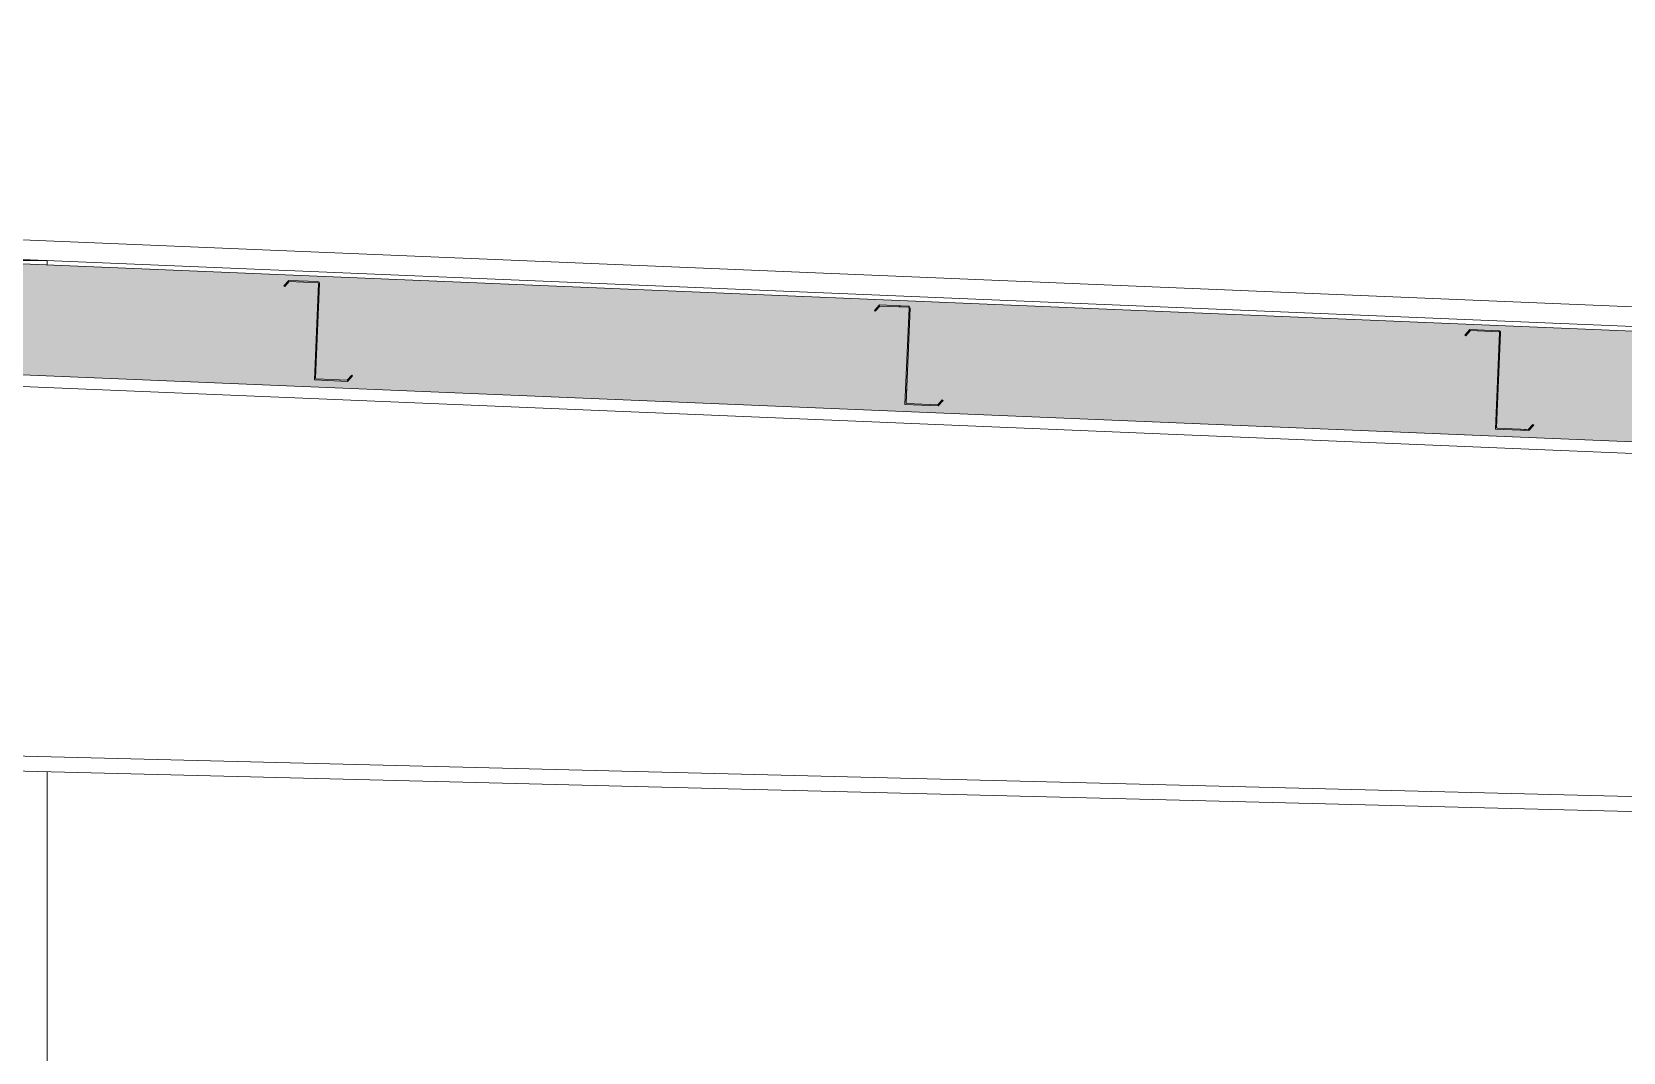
# Model space of a CAD drawing. Header units: inches. Extents: x 21386 to 98862, y -290 to 853.
# Drawn here: x 32343.8 to 32505.4, y 297.4 to 401 of the extents above; entities that cross this region are included whole.
import ezdxf

# ---------------------------------------------------------------- set-up
doc = ezdxf.new("R2010")
doc.units = ezdxf.units.IN
doc.header["$MEASUREMENT"] = 0
for name, color, linetype, lineweight in [('A-CLNG', 13, 'Continuous', 13), ('A-CLNG-PATT', 13, 'Continuous', 25), ('A-ROOF', 132, 'Continuous', 13), ('S-BEAM', 12, 'Continuous', 13), ('S-COLS', 52, 'Continuous', 13)]:
    doc.layers.add(name, color=color, linetype=linetype, lineweight=lineweight)
pattern_1 = [(45, (22011.012, 102), (-19.007, 19.007), []), (45, (22011.012, 130.8), (-19.007, 19.007), [])]

# ---------------------------------------------------------------- blocks, each defined once
blk = doc.blocks.new('Girt_Z - 10_D-V76-Building Section - North_South looking East _ Fitness Center')
at = {"layer": 'S-BEAM', "color": 7}
for p, q in [((21654.09, 375.79), (21653.59, 375.24)), ((21653.59, 375.24), (21653.67, 375.17)), ((21653.67, 375.17), (21654.14, 375.68)), ((21657.03, 375.67), (21654.09, 375.79)), ((21654.14, 375.68), (21657.03, 375.56)), ((21657.1, 375.48), (21656.69, 365.68)), ((21656.81, 365.86), (21657.21, 375.48)), ((21656.69, 365.68), (21660.06, 365.54)), ((21660.02, 365.65), (21656.88, 365.78)), ((21660.49, 366.16), (21660.02, 365.65)), ((21660.06, 365.54), (21660.57, 366.09)), ((21660.57, 366.09), (21660.49, 366.16))]:
    blk.add_line(p, q, dxfattribs=at)
for centre, radius, start, end in [((21657.02, 375.48), 0.187, 357.6141, 87.6141), ((21657.02, 375.48), 0.0782, 357.6141, 85.4913), ((21656.89, 365.86), 0.0782, 177.6141, 264.5717)]:
    blk.add_arc(centre, radius, start, end, dxfattribs=at)
blk = doc.blocks.new('Girt_Z - 10_D-V77-Building Section - North_South looking East _ Fitness Center')
at = {"layer": 'S-BEAM', "lineweight": 9}
h = blk.add_hatch(dxfattribs=at)
h.set_pattern_fill('FP_39', color=8, style=0, pattern_type=2)
h.set_pattern_definition(pattern_1)
h.paths.add_polyline_path([(21720.01, 363.04), (21720.52, 363.59), (21720.43, 363.67), (21719.96, 363.15), (21716.83, 363.28), (21716.64, 363.18), (21717.07, 363.16)], flags=0)
h.paths.add_polyline_path([(21716.64, 363.18), (21716.76, 363.36), (21717.07, 372.98), (21717.05, 372.98)], flags=0)
h.paths.add_polyline_path([(21713.62, 372.67), (21714.09, 373.19), (21716.97, 373.06), (21716.98, 373.17), (21714.04, 373.3), (21713.54, 372.74)], flags=0)
at = {"layer": 'S-BEAM', "color": 7}
for p, q in [((21714.04, 373.3), (21713.54, 372.74)), ((21713.62, 372.67), (21714.09, 373.19)), ((21716.98, 373.17), (21714.04, 373.3)), ((21714.09, 373.19), (21716.97, 373.06)), ((21713.54, 372.74), (21713.62, 372.67)), ((21717.05, 372.98), (21716.64, 363.18)), ((21716.76, 363.36), (21717.16, 372.98)), ((21720.43, 363.67), (21719.96, 363.15)), ((21720.01, 363.04), (21720.52, 363.59)), ((21720.52, 363.59), (21720.43, 363.67)), ((21716.64, 363.18), (21720.01, 363.04)), ((21719.96, 363.15), (21716.83, 363.28))]:
    blk.add_line(p, q, dxfattribs=at)
for centre, radius, start, end in [((21716.97, 372.99), 0.187, 357.6141, 87.6141), ((21716.97, 372.99), 0.0782, 357.6141, 85.4913), ((21716.83, 363.36), 0.0782, 177.6141, 264.5717)]:
    blk.add_arc(centre, radius, start, end, dxfattribs=at)
blk = doc.blocks.new('Girt_Z - 10_D-V78-Building Section - North_South looking East _ Fitness Center')
at = {"layer": 'S-BEAM', "lineweight": 9}
h = blk.add_hatch(dxfattribs=at)
h.set_pattern_fill('FP_39', color=8, style=0, pattern_type=2)
h.set_pattern_definition(pattern_1)
h.paths.add_polyline_path([(21779.96, 360.54), (21780.46, 361.1), (21780.38, 361.17), (21779.91, 360.65), (21776.77, 360.78), (21776.59, 360.68)], flags=0)
h.paths.add_polyline_path([(21776.59, 360.68), (21776.7, 360.86), (21777.1, 370.48), (21776.99, 370.49)], flags=0)
h.paths.add_polyline_path([(21773.56, 370.17), (21774.04, 370.69), (21776.92, 370.57), (21776.92, 370.68), (21773.99, 370.8), (21773.48, 370.24)], flags=0)
at = {"layer": 'S-BEAM', "color": 7}
for p, q in [((21773.99, 370.8), (21773.48, 370.24)), ((21773.48, 370.24), (21773.56, 370.17)), ((21773.56, 370.17), (21774.04, 370.69)), ((21776.92, 370.68), (21773.99, 370.8)), ((21774.04, 370.69), (21776.92, 370.57)), ((21776.99, 370.49), (21776.59, 360.68)), ((21776.7, 360.86), (21777.1, 370.48)), ((21776.59, 360.68), (21779.96, 360.54)), ((21779.91, 360.65), (21776.77, 360.78)), ((21780.38, 361.17), (21779.91, 360.65)), ((21779.96, 360.54), (21780.46, 361.1)), ((21780.46, 361.1), (21780.38, 361.17))]:
    blk.add_line(p, q, dxfattribs=at)
for centre, radius, start, end in [((21776.92, 370.49), 0.187, 357.6141, 87.6141), ((21776.92, 370.49), 0.0782, 357.6141, 85.4913), ((21776.78, 360.86), 0.0782, 177.6141, 264.5717)]:
    blk.add_arc(centre, radius, start, end, dxfattribs=at)
blk = doc.blocks.new('columns and girder2 - one-1334686-Building Section - North_South looking East _ Fitness Center')
at = {"layer": 'S-BEAM', "color": 8, "lineweight": 9}
for p, q in [((21601.33, 366.1), (22021.63, 348.59)), ((22020.34, 317.59), (21599.75, 328.16)), ((21599.68, 326.66), (22020.28, 316.09))]:
    blk.add_line(p, q, dxfattribs=at)

msp = doc.modelspace()

# ---------------------------------------------------------------- hatches: boundary and pattern name
at = {"layer": 'A-CLNG-PATT', "lineweight": 9}
h = msp.add_hatch(dxfattribs=at)
h.set_pattern_fill('FP_37', color=8, style=0, pattern_type=2)
h.set_pattern_definition([(161.57, (22011.972, 102.96), (-7.6802237, -0.0009796), [0, -54.643, 6.067, 0]), (18.43, (22010.052, 102.96), (-7.6802237, 0.0009796), [0, -54.643, 6.067, 0]), (108.43, (22011.972, 102.96), (3.8382953, -19.2013653), [18.211, -42.499]), (71.57, (22010.052, 102.96), (3.8382953, 19.2013653), [18.211, -42.499])])
h.paths.add_polyline_path([(33086.49, 335.22), (33086.49, 346.48), (31850.86, 397.96), (31850.86, 386.7), (33052.62, 336.63)], flags=0)

# ---------------------------------------------------------------- linework, layer by layer
at = {"layer": 'A-CLNG', "color": 7}
for p, q in [((33086.49, 346.48), (31850.86, 397.96)), ((31850.86, 386.7), (33086.49, 335.22))]:
    msp.add_line(p, q, dxfattribs=at)
at = {"layer": 'A-ROOF', "color": 7}
for p, q in [((33148.9, 346.34), (31836.26, 401.03)), ((31836.26, 399.03), (33148.9, 344.34))]:
    msp.add_line(p, q, dxfattribs=at)
at = {"layer": 'S-COLS', "color": 8, "lineweight": 9}
for p, q in [((32338.87, 377.82), (32345.36, 377.82)), ((32345.36, 377.82), (32345.36, 377.36)), ((32345.36, 325.91), (32345.36, 37.11))]:
    msp.add_line(p, q, dxfattribs=at)

# ---------------------------------------------------------------- block references
at = {"layer": 'S-BEAM', "color": 8, "lineweight": 9}
for name in ['columns and girder2 - one-1334686-Building Section - North_South looking East _ Fitness Center', 'Girt_Z - 10_D-V76-Building Section - North_South looking East _ Fitness Center', 'Girt_Z - 10_D-V77-Building Section - North_South looking East _ Fitness Center', 'Girt_Z - 10_D-V78-Building Section - North_South looking East _ Fitness Center']:
    msp.add_blockref(name, (10715.81, 0), dxfattribs=at)

doc.saveas('drawing.dxf')
